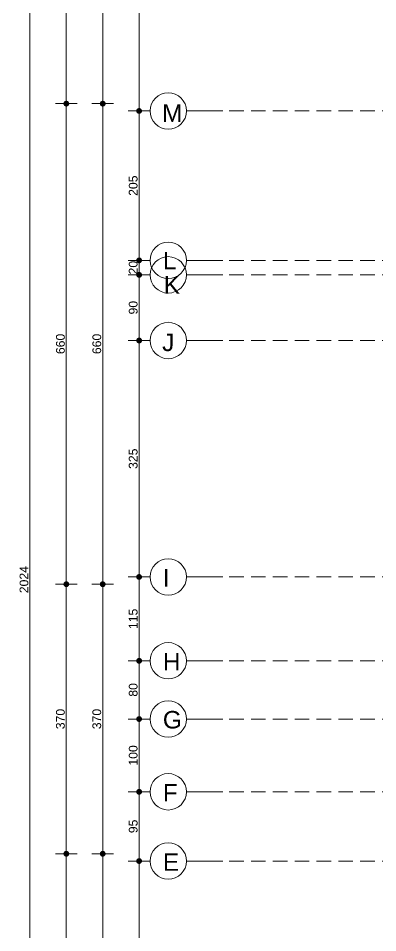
# Model space of a CAD drawing. Header units: millimetres. Extents: x 38129 to 72024, y -56282 to 16512.
# Drawn here: x 44954 to 45448, y -44649 to -43393 of the extents above; entities that cross this region are included whole.
import ezdxf

# ---------------------------------------------------------------- set-up
doc = ezdxf.new("R2010")
doc.units = ezdxf.units.MM
doc.linetypes.add('HIDDEN', pattern=[0.375, 0.25, -0.125])
doc.layers.add('AKS', color=55, linetype='HIDDEN', lineweight=0)
doc.layers.add('DIŞÖLÇÜ', color=37, linetype='Continuous', lineweight=0)
doc.styles.add('icdisolcu_yazi', font='arial.ttf')
doc.styles.get("Standard").update_dxf_attribs({"font": 'arial.ttf'})
doc.dimstyles.new('İç Ölçü', dxfattribs={"dimtxt": 12, "dimasz": 8, "dimexe": 5, "dimexo": 0, "dimgap": 2, "dimtad": 1, "dimdec": 0, "dimzin": 12, "dimdsep": 46, "dimtxsty": 'icdisolcu_yazi', "dimblk": 'DOT', "dimcen": 8, "dimdle": 5, "dimclrd": 256, "dimclre": 256, "dimclrt": 7, "dimadec": 0, "dimazin": 3, "dimtfac": 1, "dimtdec": 0, "dimtix": 1, "dimtmove": 2, "dimatfit": 3, "dimldrblk": 'DOT', "dimfxl": 0, "dimtolj": 1, "dimtzin": 0, "dimlwd": -1, "dimlwe": -1, "dimarcsym": 0})

# ---------------------------------------------------------------- blocks, each defined once
blk = doc.blocks.new('_Dot')
at = {"color": 0, "lineweight": -2}
blk.add_line((-0.5, 0), (-1, 0), dxfattribs=at)
at = {"color": 0, "lineweight": 30, "const_width": 0.5}
blk.add_lwpolyline([(-0.25, 0, 1), (0.25, 0, 1)], format="xyb", close=True, dxfattribs=at)
blk = doc.blocks.new('*D761')
at = {"layer": 'Defpoints', "color": 0, "lineweight": 120, "transparency": 16777216}
for p in [(45119.9, -44550.8), (45119.9, -44550.8), (45119.9, -44875.7)]:
    blk.add_point(p, dxfattribs=at)
at = {"layer": 'DIŞÖLÇÜ', "transparency": 16777216}
for p, q in [((45119.9, -44550.8), (45124.9, -44550.8)), ((45119.9, -44875.7), (45124.9, -44875.7))]:
    blk.add_line(p, q, dxfattribs=at)
at = {"layer": 'DIŞÖLÇÜ', "linetype": 'Continuous', "transparency": 16777216}
blk.add_line((45119.9, -44867.7), (45119.9, -44558.8), dxfattribs=at)
at = {"layer": 'DIŞÖLÇÜ', "transparency": 16777216, "xscale": 8, "yscale": 8, "zscale": 8}
for p, rotation in [((45119.9, -44550.8), 90), ((45119.9, -44875.7), 270)]:
    blk.add_blockref('_Dot', p, dxfattribs=dict(at, rotation=rotation))
at = {"layer": 'DIŞÖLÇÜ', "color": 7, "transparency": 16777216, "insert": (45111.8, -44713.2), "char_height": 12, "attachment_point": 5, "rotation": 90, "style": 'icdisolcu_yazi'}
blk.add_mtext('\\A1;325', dxfattribs=at)
blk = doc.blocks.new('*D762')
at = {"layer": 'Defpoints', "color": 0, "lineweight": 120, "transparency": 16777216}
for p in [(45119.9, -44455.7), (45119.9, -44455.7), (45119.9, -44550.8)]:
    blk.add_point(p, dxfattribs=at)
at = {"layer": 'DIŞÖLÇÜ', "transparency": 16777216}
for p, q in [((45119.9, -44455.7), (45124.9, -44455.7)), ((45119.9, -44550.8), (45124.9, -44550.8))]:
    blk.add_line(p, q, dxfattribs=at)
at = {"layer": 'DIŞÖLÇÜ', "linetype": 'Continuous', "transparency": 16777216}
blk.add_line((45119.9, -44542.8), (45119.9, -44463.7), dxfattribs=at)
at = {"layer": 'DIŞÖLÇÜ', "transparency": 16777216, "xscale": 8, "yscale": 8, "zscale": 8}
for p, rotation in [((45119.9, -44455.7), 90), ((45119.9, -44550.8), 270)]:
    blk.add_blockref('_Dot', p, dxfattribs=dict(at, rotation=rotation))
at = {"layer": 'DIŞÖLÇÜ', "color": 7, "transparency": 16777216, "insert": (45111.8, -44503.2), "char_height": 12, "attachment_point": 5, "rotation": 90, "style": 'icdisolcu_yazi'}
blk.add_mtext('\\A1;95', dxfattribs=at)
blk = doc.blocks.new('*D763')
at = {"layer": 'Defpoints', "color": 0, "lineweight": 120, "transparency": 16777216}
for p in [(45119.9, -44355.7), (45119.9, -44355.7), (45119.9, -44455.7)]:
    blk.add_point(p, dxfattribs=at)
at = {"layer": 'DIŞÖLÇÜ', "transparency": 16777216}
for p, q in [((45119.9, -44355.7), (45124.9, -44355.7)), ((45119.9, -44455.7), (45124.9, -44455.7))]:
    blk.add_line(p, q, dxfattribs=at)
at = {"layer": 'DIŞÖLÇÜ', "linetype": 'Continuous', "transparency": 16777216}
blk.add_line((45119.9, -44447.7), (45119.9, -44363.7), dxfattribs=at)
at = {"layer": 'DIŞÖLÇÜ', "transparency": 16777216, "xscale": 8, "yscale": 8, "zscale": 8}
for p, rotation in [((45119.9, -44355.7), 90), ((45119.9, -44455.7), 270)]:
    blk.add_blockref('_Dot', p, dxfattribs=dict(at, rotation=rotation))
at = {"layer": 'DIŞÖLÇÜ', "color": 7, "transparency": 16777216, "insert": (45111.8, -44405.7), "char_height": 12, "attachment_point": 5, "rotation": 90, "style": 'icdisolcu_yazi'}
blk.add_mtext('\\A1;100', dxfattribs=at)
blk = doc.blocks.new('*D764')
at = {"layer": 'Defpoints', "color": 0, "lineweight": 120, "transparency": 16777216}
for p in [(45119.9, -44275.7), (45119.9, -44275.7), (45119.9, -44355.7)]:
    blk.add_point(p, dxfattribs=at)
at = {"layer": 'DIŞÖLÇÜ', "transparency": 16777216}
for p, q in [((45119.9, -44275.7), (45124.9, -44275.7)), ((45119.9, -44355.7), (45124.9, -44355.7))]:
    blk.add_line(p, q, dxfattribs=at)
at = {"layer": 'DIŞÖLÇÜ', "linetype": 'Continuous', "transparency": 16777216}
blk.add_line((45119.9, -44347.7), (45119.9, -44283.7), dxfattribs=at)
at = {"layer": 'DIŞÖLÇÜ', "transparency": 16777216, "xscale": 8, "yscale": 8, "zscale": 8}
for p, rotation in [((45119.9, -44275.7), 90), ((45119.9, -44355.7), 270)]:
    blk.add_blockref('_Dot', p, dxfattribs=dict(at, rotation=rotation))
at = {"layer": 'DIŞÖLÇÜ', "color": 7, "transparency": 16777216, "insert": (45111.8, -44315.7), "char_height": 12, "attachment_point": 5, "rotation": 90, "style": 'icdisolcu_yazi'}
blk.add_mtext('\\A1;80', dxfattribs=at)
blk = doc.blocks.new('*D765')
at = {"layer": 'Defpoints', "color": 0, "lineweight": 120, "transparency": 16777216}
for p in [(45119.9, -44160.5), (45119.9, -44160.5), (45119.9, -44275.7)]:
    blk.add_point(p, dxfattribs=at)
at = {"layer": 'DIŞÖLÇÜ', "transparency": 16777216}
for p, q in [((45119.9, -44160.5), (45124.9, -44160.5)), ((45119.9, -44275.7), (45124.9, -44275.7))]:
    blk.add_line(p, q, dxfattribs=at)
at = {"layer": 'DIŞÖLÇÜ', "linetype": 'Continuous', "transparency": 16777216}
blk.add_line((45119.9, -44267.7), (45119.9, -44168.5), dxfattribs=at)
at = {"layer": 'DIŞÖLÇÜ', "transparency": 16777216, "xscale": 8, "yscale": 8, "zscale": 8}
for p, rotation in [((45119.9, -44160.5), 90), ((45119.9, -44275.7), 270)]:
    blk.add_blockref('_Dot', p, dxfattribs=dict(at, rotation=rotation))
at = {"layer": 'DIŞÖLÇÜ', "color": 7, "transparency": 16777216, "insert": (45111.8, -44218.1), "char_height": 12, "attachment_point": 5, "rotation": 90, "style": 'icdisolcu_yazi'}
blk.add_mtext('\\A1;115', dxfattribs=at)
blk = doc.blocks.new('*D766')
at = {"layer": 'Defpoints', "color": 0, "lineweight": 120, "transparency": 16777216}
for p in [(45119.9, -43835.7), (45119.9, -43835.7), (45119.9, -44160.5)]:
    blk.add_point(p, dxfattribs=at)
at = {"layer": 'DIŞÖLÇÜ', "transparency": 16777216}
for p, q in [((45119.9, -43835.7), (45124.9, -43835.7)), ((45119.9, -44160.5), (45124.9, -44160.5))]:
    blk.add_line(p, q, dxfattribs=at)
at = {"layer": 'DIŞÖLÇÜ', "linetype": 'Continuous', "transparency": 16777216}
blk.add_line((45119.9, -44152.5), (45119.9, -43843.7), dxfattribs=at)
at = {"layer": 'DIŞÖLÇÜ', "transparency": 16777216, "xscale": 8, "yscale": 8, "zscale": 8}
for p, rotation in [((45119.9, -43835.7), 90), ((45119.9, -44160.5), 270)]:
    blk.add_blockref('_Dot', p, dxfattribs=dict(at, rotation=rotation))
at = {"layer": 'DIŞÖLÇÜ', "color": 7, "transparency": 16777216, "insert": (45111.8, -43998.1), "char_height": 12, "attachment_point": 5, "rotation": 90, "style": 'icdisolcu_yazi'}
blk.add_mtext('\\A1;325', dxfattribs=at)
blk = doc.blocks.new('*D767')
at = {"layer": 'Defpoints', "color": 0, "lineweight": 120, "transparency": 16777216}
for p in [(45119.9, -43745.5), (45119.9, -43745.5), (45119.9, -43835.7)]:
    blk.add_point(p, dxfattribs=at)
at = {"layer": 'DIŞÖLÇÜ', "transparency": 16777216}
for p, q in [((45119.9, -43745.5), (45124.9, -43745.5)), ((45119.9, -43835.7), (45124.9, -43835.7))]:
    blk.add_line(p, q, dxfattribs=at)
at = {"layer": 'DIŞÖLÇÜ', "linetype": 'Continuous', "transparency": 16777216}
blk.add_line((45119.9, -43827.7), (45119.9, -43753.5), dxfattribs=at)
at = {"layer": 'DIŞÖLÇÜ', "transparency": 16777216, "xscale": 8, "yscale": 8, "zscale": 8}
for p, rotation in [((45119.9, -43745.5), 90), ((45119.9, -43835.7), 270)]:
    blk.add_blockref('_Dot', p, dxfattribs=dict(at, rotation=rotation))
at = {"layer": 'DIŞÖLÇÜ', "color": 7, "transparency": 16777216, "insert": (45111.8, -43790.6), "char_height": 12, "attachment_point": 5, "rotation": 90, "style": 'icdisolcu_yazi'}
blk.add_mtext('\\A1;90', dxfattribs=at)
blk = doc.blocks.new('*D768')
at = {"layer": 'Defpoints', "color": 0, "lineweight": 120, "transparency": 16777216}
for p in [(45119.9, -43725.6), (45119.9, -43725.6), (45119.9, -43745.5)]:
    blk.add_point(p, dxfattribs=at)
at = {"layer": 'DIŞÖLÇÜ', "linetype": 'Continuous', "transparency": 16777216}
for p, q in [((45119.9, -43717.6), (45119.9, -43709.6)), ((45119.9, -43745.5), (45119.9, -43725.6)), ((45119.9, -43753.5), (45119.9, -43761.5))]:
    blk.add_line(p, q, dxfattribs=at)
at = {"layer": 'DIŞÖLÇÜ', "transparency": 16777216}
for p, q in [((45119.9, -43725.6), (45124.9, -43725.6)), ((45119.9, -43745.5), (45124.9, -43745.5))]:
    blk.add_line(p, q, dxfattribs=at)
at = {"layer": 'DIŞÖLÇÜ', "transparency": 16777216, "xscale": 8, "yscale": 8, "zscale": 8}
for p, rotation in [((45119.9, -43725.6), 270), ((45119.9, -43745.5), 90)]:
    blk.add_blockref('_Dot', p, dxfattribs=dict(at, rotation=rotation))
at = {"layer": 'DIŞÖLÇÜ', "color": 7, "transparency": 16777216, "insert": (45111.8, -43735.6), "char_height": 12, "attachment_point": 5, "rotation": 90, "style": 'icdisolcu_yazi'}
blk.add_mtext('\\A1;20', dxfattribs=at)
blk = doc.blocks.new('*D769')
at = {"layer": 'Defpoints', "color": 0, "lineweight": 120, "transparency": 16777216}
for p in [(45119.9, -43520.3), (45119.9, -43520.3), (45119.9, -43725.6)]:
    blk.add_point(p, dxfattribs=at)
at = {"layer": 'DIŞÖLÇÜ', "transparency": 16777216}
for p, q in [((45119.9, -43520.3), (45124.9, -43520.3)), ((45119.9, -43725.6), (45124.9, -43725.6))]:
    blk.add_line(p, q, dxfattribs=at)
at = {"layer": 'DIŞÖLÇÜ', "linetype": 'Continuous', "transparency": 16777216}
blk.add_line((45119.9, -43717.6), (45119.9, -43528.3), dxfattribs=at)
at = {"layer": 'DIŞÖLÇÜ', "transparency": 16777216, "xscale": 8, "yscale": 8, "zscale": 8}
for p, rotation in [((45119.9, -43520.3), 90), ((45119.9, -43725.6), 270)]:
    blk.add_blockref('_Dot', p, dxfattribs=dict(at, rotation=rotation))
at = {"layer": 'DIŞÖLÇÜ', "color": 7, "transparency": 16777216, "insert": (45111.8, -43623), "char_height": 12, "attachment_point": 5, "rotation": 90, "style": 'icdisolcu_yazi'}
blk.add_mtext('\\A1;205', dxfattribs=at)
blk = doc.blocks.new('*D770')
at = {"layer": 'Defpoints', "color": 0, "lineweight": 120, "transparency": 16777216}
for p in [(45119.9, -43162.3), (45119.9, -43162.3), (45119.9, -43520.3)]:
    blk.add_point(p, dxfattribs=at)
at = {"layer": 'DIŞÖLÇÜ', "transparency": 16777216}
for p, q in [((45119.9, -43162.3), (45124.9, -43162.3)), ((45119.9, -43520.3), (45124.9, -43520.3))]:
    blk.add_line(p, q, dxfattribs=at)
at = {"layer": 'DIŞÖLÇÜ', "linetype": 'Continuous', "transparency": 16777216}
blk.add_line((45119.9, -43512.3), (45119.9, -43170.3), dxfattribs=at)
at = {"layer": 'DIŞÖLÇÜ', "transparency": 16777216, "xscale": 8, "yscale": 8, "zscale": 8}
for p, rotation in [((45119.9, -43162.3), 90), ((45119.9, -43520.3), 270)]:
    blk.add_blockref('_Dot', p, dxfattribs=dict(at, rotation=rotation))
at = {"layer": 'DIŞÖLÇÜ', "color": 7, "transparency": 16777216, "insert": (45111.8, -43341.3), "char_height": 12, "attachment_point": 5, "rotation": 90, "style": 'icdisolcu_yazi'}
blk.add_mtext('\\A1;358', dxfattribs=at)
blk = doc.blocks.new('*D773')
at = {"layer": 'Defpoints', "color": 0, "lineweight": 120, "transparency": 16777216}
for p in [(44969.9, -43152.3), (44969.9, -45176.1), (44969.9, -45176.1)]:
    blk.add_point(p, dxfattribs=at)
at = {"layer": 'DIŞÖLÇÜ', "transparency": 16777216}
for p, q in [((44969.9, -43152.3), (44974.9, -43152.3)), ((44969.9, -45176.1), (44974.9, -45176.1))]:
    blk.add_line(p, q, dxfattribs=at)
at = {"layer": 'DIŞÖLÇÜ', "linetype": 'Continuous', "transparency": 16777216}
blk.add_line((44969.9, -43160.3), (44969.9, -45168.1), dxfattribs=at)
at = {"layer": 'DIŞÖLÇÜ', "transparency": 16777216, "xscale": 8, "yscale": 8, "zscale": 8}
for p, rotation in [((44969.9, -43152.3), 90), ((44969.9, -45176.1), 270)]:
    blk.add_blockref('_Dot', p, dxfattribs=dict(at, rotation=rotation))
at = {"layer": 'DIŞÖLÇÜ', "color": 7, "transparency": 16777216, "insert": (44961.8, -44164.2), "char_height": 12, "attachment_point": 5, "rotation": 90, "style": 'icdisolcu_yazi'}
blk.add_mtext('\\A1;2024', dxfattribs=at)
blk = doc.blocks.new('*D806')
at = {"layer": 'Defpoints', "color": 0, "lineweight": 120, "transparency": 16777216}
for p in [(45019.9, -44540.8), (45019.9, -44540.8), (45019.9, -44975.8)]:
    blk.add_point(p, dxfattribs=at)
at = {"layer": 'DIŞÖLÇÜ', "transparency": 16777216}
for p, q in [((45019.9, -44540.8), (45024.9, -44540.8)), ((45019.9, -44975.8), (45024.9, -44975.8))]:
    blk.add_line(p, q, dxfattribs=at)
at = {"layer": 'DIŞÖLÇÜ', "linetype": 'Continuous', "transparency": 16777216}
blk.add_line((45019.9, -44967.8), (45019.9, -44548.8), dxfattribs=at)
at = {"layer": 'DIŞÖLÇÜ', "transparency": 16777216, "xscale": 8, "yscale": 8, "zscale": 8}
for p, rotation in [((45019.9, -44540.8), 90), ((45019.9, -44975.8), 270)]:
    blk.add_blockref('_Dot', p, dxfattribs=dict(at, rotation=rotation))
at = {"layer": 'DIŞÖLÇÜ', "color": 7, "transparency": 16777216, "insert": (45011.8, -44758.3), "char_height": 12, "attachment_point": 5, "rotation": 90, "style": 'icdisolcu_yazi'}
blk.add_mtext('\\A1;435', dxfattribs=at)
blk = doc.blocks.new('*D807')
at = {"layer": 'Defpoints', "color": 0, "lineweight": 120, "transparency": 16777216}
for p in [(45019.9, -44170.5), (45019.9, -44170.5), (45019.9, -44540.8)]:
    blk.add_point(p, dxfattribs=at)
at = {"layer": 'DIŞÖLÇÜ', "transparency": 16777216}
for p, q in [((45019.9, -44170.5), (45024.9, -44170.5)), ((45019.9, -44540.8), (45024.9, -44540.8))]:
    blk.add_line(p, q, dxfattribs=at)
at = {"layer": 'DIŞÖLÇÜ', "linetype": 'Continuous', "transparency": 16777216}
blk.add_line((45019.9, -44532.8), (45019.9, -44178.5), dxfattribs=at)
at = {"layer": 'DIŞÖLÇÜ', "transparency": 16777216, "xscale": 8, "yscale": 8, "zscale": 8}
for p, rotation in [((45019.9, -44170.5), 90), ((45019.9, -44540.8), 270)]:
    blk.add_blockref('_Dot', p, dxfattribs=dict(at, rotation=rotation))
at = {"layer": 'DIŞÖLÇÜ', "color": 7, "transparency": 16777216, "insert": (45011.8, -44355.7), "char_height": 12, "attachment_point": 5, "rotation": 90, "style": 'icdisolcu_yazi'}
blk.add_mtext('\\A1;370', dxfattribs=at)
blk = doc.blocks.new('*D808')
at = {"layer": 'Defpoints', "color": 0, "lineweight": 120, "transparency": 16777216}
for p in [(45019.9, -43510.3), (45019.9, -43510.3), (45019.9, -44170.5)]:
    blk.add_point(p, dxfattribs=at)
at = {"layer": 'DIŞÖLÇÜ', "transparency": 16777216}
for p, q in [((45019.9, -43510.3), (45024.9, -43510.3)), ((45019.9, -44170.5), (45024.9, -44170.5))]:
    blk.add_line(p, q, dxfattribs=at)
at = {"layer": 'DIŞÖLÇÜ', "linetype": 'Continuous', "transparency": 16777216}
blk.add_line((45019.9, -44162.5), (45019.9, -43518.3), dxfattribs=at)
at = {"layer": 'DIŞÖLÇÜ', "transparency": 16777216, "xscale": 8, "yscale": 8, "zscale": 8}
for p, rotation in [((45019.9, -43510.3), 90), ((45019.9, -44170.5), 270)]:
    blk.add_blockref('_Dot', p, dxfattribs=dict(at, rotation=rotation))
at = {"layer": 'DIŞÖLÇÜ', "color": 7, "transparency": 16777216, "insert": (45011.8, -43840.4), "char_height": 12, "attachment_point": 5, "rotation": 90, "style": 'icdisolcu_yazi'}
blk.add_mtext('\\A1;660', dxfattribs=at)
blk = doc.blocks.new('*D809')
at = {"layer": 'Defpoints', "color": 0, "lineweight": 120, "transparency": 16777216}
for p in [(44992.4, -43152.3), (45019.9, -43152.3), (45019.9, -43510.3)]:
    blk.add_point(p, dxfattribs=at)
at = {"layer": 'DIŞÖLÇÜ', "transparency": 16777216}
for p, q in [((45014.9, -43152.3), (45024.9, -43152.3)), ((45019.9, -43510.3), (45024.9, -43510.3))]:
    blk.add_line(p, q, dxfattribs=at)
at = {"layer": 'DIŞÖLÇÜ', "linetype": 'Continuous', "transparency": 16777216}
blk.add_line((45019.9, -43502.3), (45019.9, -43160.3), dxfattribs=at)
at = {"layer": 'DIŞÖLÇÜ', "transparency": 16777216, "xscale": 8, "yscale": 8, "zscale": 8}
for p, rotation in [((45019.9, -43152.3), 90), ((45019.9, -43510.3), 270)]:
    blk.add_blockref('_Dot', p, dxfattribs=dict(at, rotation=rotation))
at = {"layer": 'DIŞÖLÇÜ', "color": 7, "transparency": 16777216, "insert": (45011.8, -43331.3), "char_height": 12, "attachment_point": 5, "rotation": 90, "style": 'icdisolcu_yazi'}
blk.add_mtext('\\A1;358', dxfattribs=at)
blk = doc.blocks.new('*D815')
at = {"layer": 'Defpoints', "color": 0, "lineweight": 120, "transparency": 16777216}
for p in [(45069.9, -44540.8), (45069.9, -44540.8), (45069.9, -44975.8)]:
    blk.add_point(p, dxfattribs=at)
at = {"layer": 'DIŞÖLÇÜ', "transparency": 16777216}
for p, q in [((45069.9, -44540.8), (45074.9, -44540.8)), ((45069.9, -44975.8), (45074.9, -44975.8))]:
    blk.add_line(p, q, dxfattribs=at)
at = {"layer": 'DIŞÖLÇÜ', "linetype": 'Continuous', "transparency": 16777216}
blk.add_line((45069.9, -44967.8), (45069.9, -44548.8), dxfattribs=at)
at = {"layer": 'DIŞÖLÇÜ', "transparency": 16777216, "xscale": 8, "yscale": 8, "zscale": 8}
for p, rotation in [((45069.9, -44540.8), 90), ((45069.9, -44975.8), 270)]:
    blk.add_blockref('_Dot', p, dxfattribs=dict(at, rotation=rotation))
at = {"layer": 'DIŞÖLÇÜ', "color": 7, "transparency": 16777216, "insert": (45061.8, -44758.3), "char_height": 12, "attachment_point": 5, "rotation": 90, "style": 'icdisolcu_yazi'}
blk.add_mtext('\\A1;435', dxfattribs=at)
blk = doc.blocks.new('*D816')
at = {"layer": 'Defpoints', "color": 0, "lineweight": 120, "transparency": 16777216}
for p in [(45069.9, -44170.5), (45069.9, -44170.5), (45069.9, -44540.8)]:
    blk.add_point(p, dxfattribs=at)
at = {"layer": 'DIŞÖLÇÜ', "transparency": 16777216}
for p, q in [((45069.9, -44170.5), (45074.9, -44170.5)), ((45069.9, -44540.8), (45074.9, -44540.8))]:
    blk.add_line(p, q, dxfattribs=at)
at = {"layer": 'DIŞÖLÇÜ', "linetype": 'Continuous', "transparency": 16777216}
blk.add_line((45069.9, -44532.8), (45069.9, -44178.5), dxfattribs=at)
at = {"layer": 'DIŞÖLÇÜ', "transparency": 16777216, "xscale": 8, "yscale": 8, "zscale": 8}
for p, rotation in [((45069.9, -44170.5), 90), ((45069.9, -44540.8), 270)]:
    blk.add_blockref('_Dot', p, dxfattribs=dict(at, rotation=rotation))
at = {"layer": 'DIŞÖLÇÜ', "color": 7, "transparency": 16777216, "insert": (45061.8, -44355.7), "char_height": 12, "attachment_point": 5, "rotation": 90, "style": 'icdisolcu_yazi'}
blk.add_mtext('\\A1;370', dxfattribs=at)
blk = doc.blocks.new('*D817')
at = {"layer": 'Defpoints', "color": 0, "lineweight": 120, "transparency": 16777216}
for p in [(45069.9, -43510.3), (45069.9, -43510.3), (45069.9, -44170.5)]:
    blk.add_point(p, dxfattribs=at)
at = {"layer": 'DIŞÖLÇÜ', "transparency": 16777216}
for p, q in [((45069.9, -43510.3), (45074.9, -43510.3)), ((45069.9, -44170.5), (45074.9, -44170.5))]:
    blk.add_line(p, q, dxfattribs=at)
at = {"layer": 'DIŞÖLÇÜ', "linetype": 'Continuous', "transparency": 16777216}
blk.add_line((45069.9, -44162.5), (45069.9, -43518.3), dxfattribs=at)
at = {"layer": 'DIŞÖLÇÜ', "transparency": 16777216, "xscale": 8, "yscale": 8, "zscale": 8}
for p, rotation in [((45069.9, -43510.3), 90), ((45069.9, -44170.5), 270)]:
    blk.add_blockref('_Dot', p, dxfattribs=dict(at, rotation=rotation))
at = {"layer": 'DIŞÖLÇÜ', "color": 7, "transparency": 16777216, "insert": (45061.8, -43840.4), "char_height": 12, "attachment_point": 5, "rotation": 90, "style": 'icdisolcu_yazi'}
blk.add_mtext('\\A1;660', dxfattribs=at)
blk = doc.blocks.new('*D818')
at = {"layer": 'Defpoints', "color": 0, "lineweight": 120, "transparency": 16777216}
for p in [(45042.4, -43152.3), (45069.9, -43152.3), (45069.9, -43510.3)]:
    blk.add_point(p, dxfattribs=at)
at = {"layer": 'DIŞÖLÇÜ', "transparency": 16777216}
for p, q in [((45064.9, -43152.3), (45074.9, -43152.3)), ((45069.9, -43510.3), (45074.9, -43510.3))]:
    blk.add_line(p, q, dxfattribs=at)
at = {"layer": 'DIŞÖLÇÜ', "linetype": 'Continuous', "transparency": 16777216}
blk.add_line((45069.9, -43502.3), (45069.9, -43160.3), dxfattribs=at)
at = {"layer": 'DIŞÖLÇÜ', "transparency": 16777216, "xscale": 8, "yscale": 8, "zscale": 8}
for p, rotation in [((45069.9, -43152.3), 90), ((45069.9, -43510.3), 270)]:
    blk.add_blockref('_Dot', p, dxfattribs=dict(at, rotation=rotation))
at = {"layer": 'DIŞÖLÇÜ', "color": 7, "transparency": 16777216, "insert": (45061.8, -43331.3), "char_height": 12, "attachment_point": 5, "rotation": 90, "style": 'icdisolcu_yazi'}
blk.add_mtext('\\A1;358', dxfattribs=at)

msp = doc.modelspace()

# ---------------------------------------------------------------- linework, layer by layer
at = {"layer": 'AKS', "ltscale": 80}
for p, q in [((47273.6, -43520.3), (45234.9, -43520.3)), ((47273.6, -43725.6), (45234.9, -43725.6)), ((47273.6, -43745.5), (45234.9, -43745.5)), ((47273.6, -43835.7), (45234.9, -43835.7)), ((47273.6, -44160.5), (45234.9, -44160.5)), ((47273.6, -44275.7), (45234.9, -44275.7)), ((47273.6, -44355.7), (45234.9, -44355.7)), ((47273.6, -44455.7), (45234.9, -44455.7)), ((47273.6, -44550.8), (45234.9, -44550.8))]:
    msp.add_line(p, q, dxfattribs=at)
at = {"layer": 'DIŞÖLÇÜ'}
for p, q in [((44969.9, -43102.3), (44969.9, -45226.1)), ((45019.9, -43102.3), (45019.9, -45226.1)), ((45069.9, -43102.3), (45069.9, -45226.1)), ((45119.9, -43102.3), (45119.9, -45226.1)), ((45004.9, -43510.3), (45034.9, -43510.3)), ((45054.9, -43510.3), (45084.9, -43510.3)), ((45104.9, -43520.3), (45134.9, -43520.3)), ((45184.9, -43520.3), (45234.9, -43520.3)), ((45104.9, -43725.6), (45134.9, -43725.6)), ((45184.9, -43725.6), (45234.9, -43725.6)), ((45104.9, -43745.5), (45134.9, -43745.5)), ((45184.9, -43745.5), (45234.9, -43745.5)), ((45104.9, -43835.7), (45134.9, -43835.7)), ((45184.9, -43835.7), (45234.9, -43835.7)), ((45104.9, -44160.5), (45134.9, -44160.5)), ((45184.9, -44160.5), (45234.9, -44160.5)), ((45004.9, -44170.5), (45034.9, -44170.5)), ((45054.9, -44170.5), (45084.9, -44170.5)), ((45104.9, -44275.7), (45134.9, -44275.7)), ((45184.9, -44275.7), (45234.9, -44275.7)), ((45104.9, -44355.7), (45134.9, -44355.7)), ((45184.9, -44355.7), (45234.9, -44355.7)), ((45104.9, -44455.7), (45134.9, -44455.7)), ((45184.9, -44455.7), (45234.9, -44455.7)), ((45004.9, -44540.8), (45034.9, -44540.8)), ((45054.9, -44540.8), (45084.9, -44540.8)), ((45104.9, -44550.8), (45134.9, -44550.8)), ((45184.9, -44550.8), (45234.9, -44550.8))]:
    msp.add_line(p, q, dxfattribs=at)
for centre in [(45159.9, -43520.3), (45159.9, -43725.6), (45159.9, -43745.5), (45159.9, -43835.7), (45159.9, -44160.5), (45159.9, -44275.7), (45159.9, -44355.7), (45159.9, -44455.7), (45159.9, -44550.8)]:
    msp.add_circle(centre, 25, dxfattribs=at)

# ---------------------------------------------------------------- texts
at = {"layer": 'DIŞÖLÇÜ', "char_height": 24, "width": 425.623, "attachment_point": 7, "rotation": 360}
for s, insert in [('M', (45151.5, -43535.3)), ('L', (45152.5, -43738)), ('K', (45153.5, -43771.2)), ('J', (45151.5, -43850.6)), ('I', (45152.5, -44173.8)), ('H', (45152.5, -44289)), ('G', (45152.5, -44369)), ('F', (45152.5, -44469)), ('E', (45152.5, -44564.2))]:
    msp.add_mtext(s, dxfattribs=dict(at, insert=insert))

# ---------------------------------------------------------------- dimensions: what is measured, and where the dimension line sits
at = {"layer": 'DIŞÖLÇÜ'}
for base, p1, p2, picture, middle in [((44969.9, -45176.1), (44969.9, -43152.3), (44969.9, -45176.1), '*D773', (44961.8, -44164.2)), ((45019.9, -43152.3), (45019.9, -43510.3), (44992.4, -43152.3), '*D809', (45011.8, -43331.3)), ((45069.9, -43152.3), (45069.9, -43510.3), (45042.4, -43152.3), '*D818', (45061.8, -43331.3)), ((45119.9, -43162.3), (45119.9, -43520.3), (45119.9, -43162.3), '*D770', (45111.8, -43341.3)), ((45019.9, -43510.3), (45019.9, -44170.5), (45019.9, -43510.3), '*D808', (45011.8, -43840.4)), ((45069.9, -43510.3), (45069.9, -44170.5), (45069.9, -43510.3), '*D817', (45061.8, -43840.4)), ((45119.9, -43520.3), (45119.9, -43725.6), (45119.9, -43520.3), '*D769', (45111.8, -43623)), ((45119.9, -43725.6), (45119.9, -43745.5), (45119.9, -43725.6), '*D768', (45111.8, -43735.6)), ((45119.9, -43745.5), (45119.9, -43835.7), (45119.9, -43745.5), '*D767', (45111.8, -43790.6)), ((45119.9, -43835.7), (45119.9, -44160.5), (45119.9, -43835.7), '*D766', (45111.8, -43998.1)), ((45019.9, -44170.5), (45019.9, -44540.8), (45019.9, -44170.5), '*D807', (45011.8, -44355.7)), ((45069.9, -44170.5), (45069.9, -44540.8), (45069.9, -44170.5), '*D816', (45061.8, -44355.7)), ((45119.9, -44160.5), (45119.9, -44275.7), (45119.9, -44160.5), '*D765', (45111.8, -44218.1)), ((45119.9, -44275.7), (45119.9, -44355.7), (45119.9, -44275.7), '*D764', (45111.8, -44315.7)), ((45119.9, -44355.7), (45119.9, -44455.7), (45119.9, -44355.7), '*D763', (45111.8, -44405.7)), ((45119.9, -44455.7), (45119.9, -44550.8), (45119.9, -44455.7), '*D762', (45111.8, -44503.2)), ((45019.9, -44540.8), (45019.9, -44975.8), (45019.9, -44540.8), '*D806', (45011.8, -44758.3)), ((45069.9, -44540.8), (45069.9, -44975.8), (45069.9, -44540.8), '*D815', (45061.8, -44758.3)), ((45119.9, -44550.8), (45119.9, -44875.7), (45119.9, -44550.8), '*D761', (45111.8, -44713.2))]:
    dim = msp.add_linear_dim(base=base, p1=p1, p2=p2, angle=90, dimstyle='İç Ölçü', dxfattribs=at)
    dim.commit()
    dim.dimension.update_dxf_attribs({"geometry": picture, "text_midpoint": middle})

doc.saveas('drawing.dxf')
